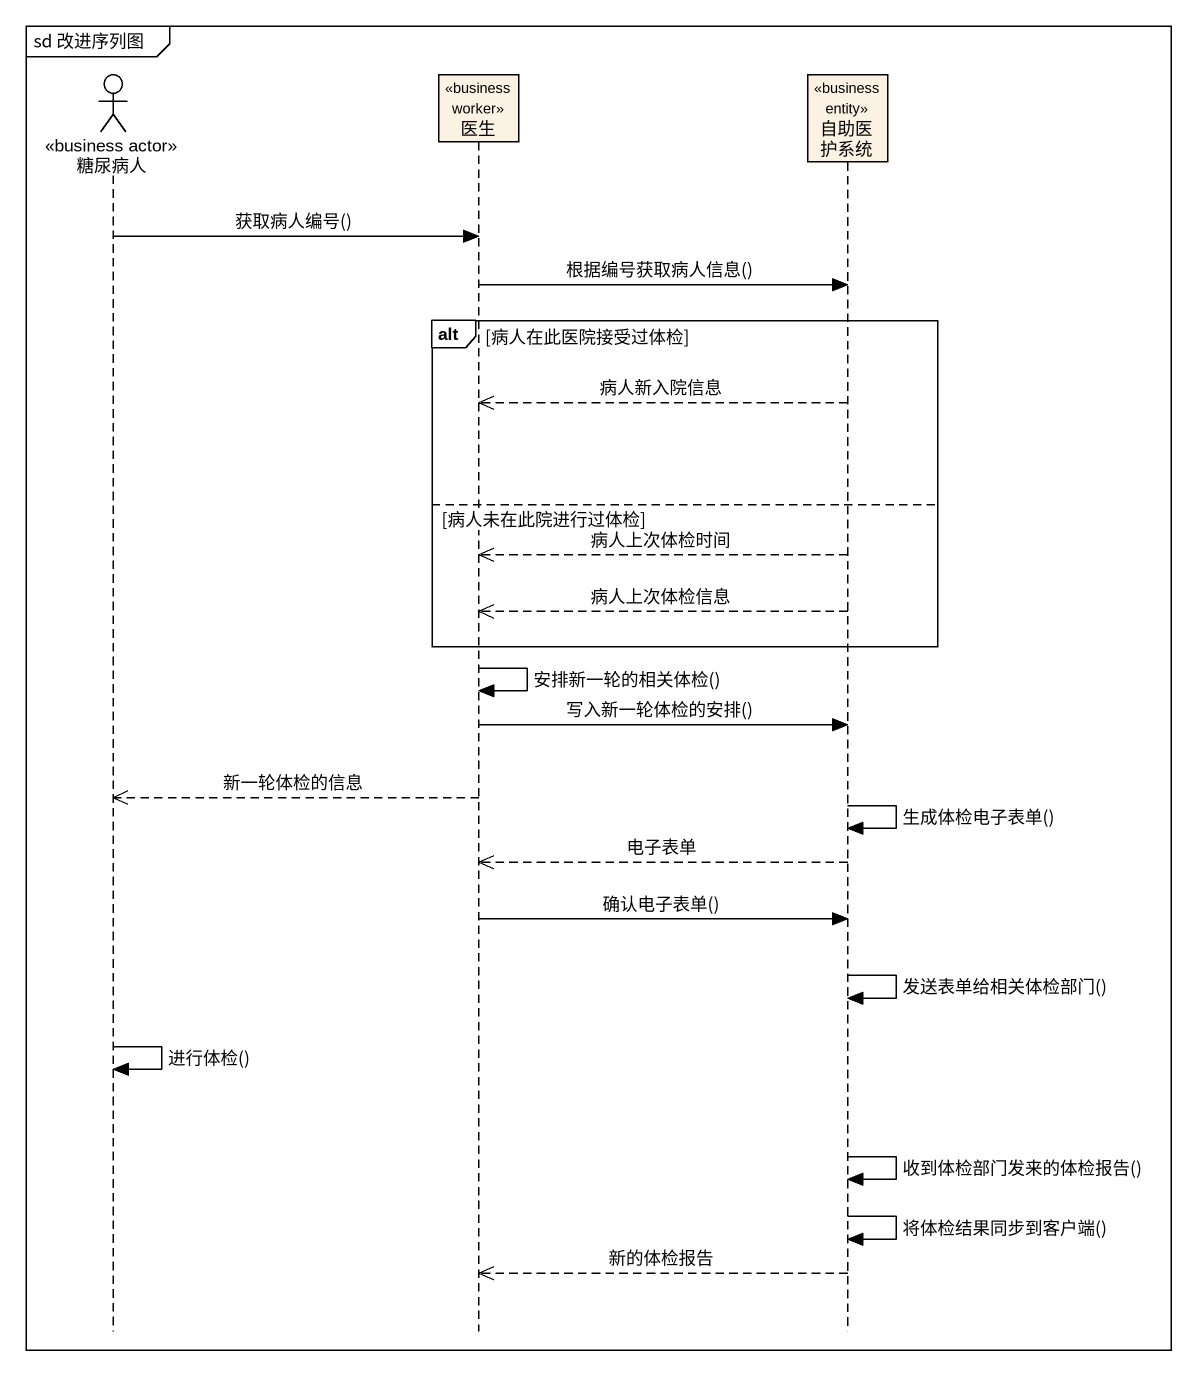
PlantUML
@startuml
mainframe sd 改进序列图
hide footbox
actor 糖尿病人 <<business actor>>
participant 医生 <<business worker>>
participant 自助医护系统 <<business entity>>

糖尿病人 -> 医生 : 获取病人编号()
医生 -> 自助医护系统 : 根据编号获取病人信息()
alt 病人在此医院接受过体检
  自助医护系统 -->> 医生 : 病人新入院信息
else 病人未在此院进行过体检
  自助医护系统 -->> 医生 : 病人上次体检时间
  自助医护系统 -->> 医生 : 病人上次体检信息
end
医生 -> 医生 : 安排新一轮的相关体检()
医生 -> 自助医护系统 : 写入新一轮体检的安排()
医生 -->> 糖尿病人 : 新一轮体检的信息
自助医护系统 -> 自助医护系统 : 生成体检电子表单()
自助医护系统 -->> 医生 : 电子表单
医生 -> 自助医护系统 : 确认电子表单()
自助医护系统 -> 自助医护系统 : 发送表单给相关体检部门()
糖尿病人 -> 糖尿病人 : 进行体检()
自助医护系统 -> 自助医护系统 : 收到体检部门发来的体检报告()
自助医护系统 -> 自助医护系统 : 将体检结果同步到客户端()
自助医护系统 -->> 医生 : 新的体检报告
@enduml
